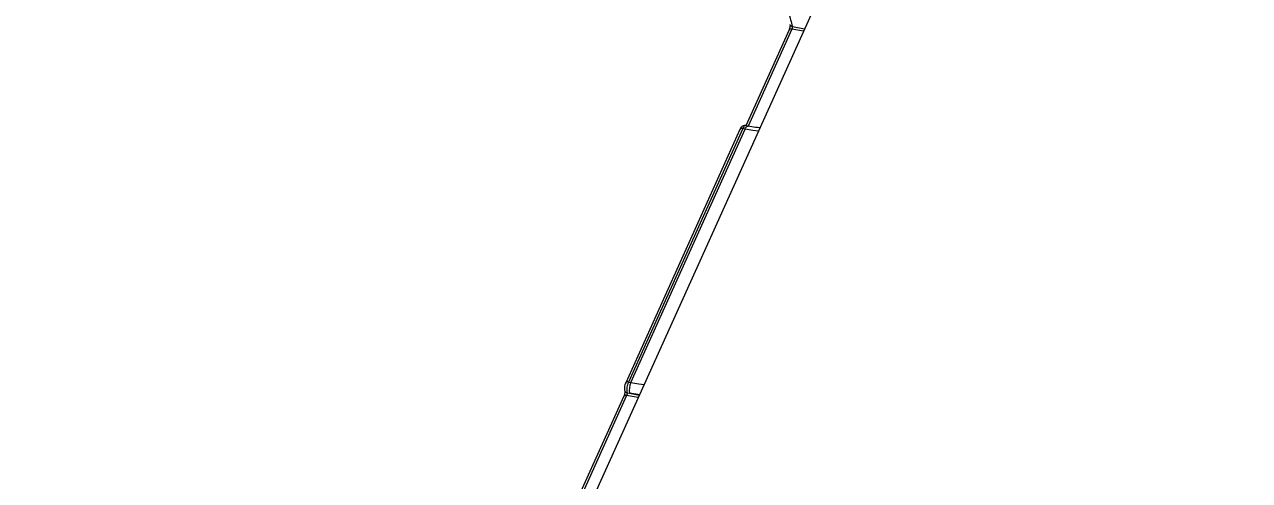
# Model space of a CAD drawing. Header units: millimetres. Extents: x -6523 to 7556, y -5559 to 6101.
# Drawn here: x -2150.7 to -1837.7, y 1594.8 to 1711.4 of the extents above; entities that cross this region are included whole.
import ezdxf

# ---------------------------------------------------------------- set-up
doc = ezdxf.new("R2010")
doc.units = ezdxf.units.MM
doc.layers.add('DIKOM_ОБЪЕКТ', color=7, linetype='Continuous')
doc.layers.add('DIKOM_РАЗМЕР_ЗОНА', color=7, linetype='Continuous')
doc.styles.add('style1', font='arial.ttf', dxfattribs={"width": 0.8})
doc.dimstyles.new('1-50', dxfattribs={"dimtxt": 300, "dimasz": 200, "dimexe": 100, "dimexo": 0, "dimgap": 100, "dimtad": 1, "dimtxsty": 'style1', "dimcen": 200, "dimclrd": 7, "dimclre": 7, "dimclrt": 7, "dimadec": 1, "dimazin": 2, "dimtfac": 1, "dimtmove": 0, "dimatfit": 2, "dimfxl": 0, "dimlwd": 25, "dimlwe": 18, "dimarcsym": 0})

# ---------------------------------------------------------------- blocks, each defined once
blk = doc.blocks.new('*D13')
at = {"layer": 'Defpoints', "color": 0, "transparency": 16777216}
for p in [(-2358.18, 6101.03), (4341.71, -4605.15), (7455.88, -4605.15)]:
    blk.add_point(p, dxfattribs=at)
at = {"layer": 'DIKOM_РАЗМЕР_ЗОНА', "color": 7, "lineweight": 18, "transparency": 16777216}
for p, q in [((-2358.18, 6101.03), (7555.88, 6101.03)), ((4341.71, -4605.15), (7555.88, -4605.15))]:
    blk.add_line(p, q, dxfattribs=at)
at = {"layer": 'DIKOM_РАЗМЕР_ЗОНА', "color": 7, "lineweight": 25, "transparency": 16777216}
blk.add_line((7455.88, 5701.03), (7455.88, -4205.15), dxfattribs=at)
at = {"layer": 'DIKOM_РАЗМЕР_ЗОНА', "color": 7, "transparency": 16777216}
for points in [[(7389.22, 5701.03), (7522.55, 5701.03), (7455.88, 6101.03)], [(7389.22, -4205.15), (7522.55, -4205.15), (7455.88, -4605.15)]]:
    blk.add_solid(points, dxfattribs=at)
at = {"layer": 'DIKOM_РАЗМЕР_ЗОНА', "color": 7, "transparency": 16777216, "insert": (7222.71, 375.61), "char_height": 300, "attachment_point": 5, "rotation": 90, "style": 'style1'}
blk.add_mtext('10700', dxfattribs=at)

msp = doc.modelspace()

# ---------------------------------------------------------------- linework, layer by layer
at = {"layer": 'DIKOM_ОБЪЕКТ', "color": 7, "linetype": 'Continuous', "lineweight": 15}
for p, q in [((-1920.67, 1778.446), (-2029.001, 1538.08)), ((-1955.355, 1710), (-1966.394, 1685.506)), ((-1954.643, 1710.191), (-1965.816, 1685.4)), ((-1951.679, 1709.642), (-1954.643, 1710.191)), ((-1954.517, 1710.873), (-1951.385, 1710.293)), ((-1967.904, 1684.559), (-1997.103, 1619.772)), ((-1967.192, 1684.75), (-1996.391, 1619.963)), ((-1995.787, 1619.852), (-1966.588, 1684.638)), ((-1966.588, 1684.638), (-1967.192, 1684.75)), ((-1965.826, 1685.401), (-1966.446, 1685.516)), ((-1996.391, 1619.963), (-1995.787, 1619.852)), ((-1997.57, 1616.332), (-2008.609, 1591.839)), ((-1996.858, 1616.523), (-2008.031, 1591.732)), ((-1993.894, 1615.975), (-1996.858, 1616.523)), ((-1996.732, 1617.205), (-1996.092, 1617.087)), ((-1996.092, 1617.087), (-1993.601, 1616.626))]:
    msp.add_line(p, q, dxfattribs=at)
at = {"layer": 'DIKOM_ОБЪЕКТ', "color": 7, "linetype": 'Continuous', "lineweight": 15, "flags": 128}
for points in [[(-1966.588, 1684.638), (-1966.443, 1684.92), (-1966.289, 1685.144), (-1966.13, 1685.303), (-1965.974, 1685.39), (-1965.828, 1685.401)], [(-1963.187, 1684.109), (-1964.577, 1684.301), (-1966.588, 1684.638)], [(-1995.787, 1619.852), (-1993.775, 1619.514), (-1992.385, 1619.322)], [(-1993.579, 1616.674), (-1993.98, 1616.733), (-1996.092, 1617.087)]]:
    msp.add_lwpolyline(points, dxfattribs=at)
at = {"layer": 'DIKOM_ОБЪЕКТ', "color": 7, "linetype": 'Continuous', "lineweight": 15}
for centre, radius, start, end in [((-1773.56, 1760.821), 187.723, 194.37747, 195.4308), ((-1954.867, 1709.602), 0.63, 69.15174, 140.83874), ((-1954.41, 1711.621), 0.756, 198.03764, 261.88091), ((-1967.416, 1684.161), 0.63, 69.18154, 140.81373), ((-1996.615, 1619.379), 0.626, 69.03002, 141.60959), ((-1991.784, 1618.011), 4.406, 155.3039, 192.1025), ((-1997.082, 1615.935), 0.629, 69.12263, 140.87264), ((-1996.626, 1617.952), 0.754, 198.07992, 261.96492)]:
    msp.add_arc(centre, radius, start, end, dxfattribs=at)
for points, knots in [([(-1955.127, 1711.381), (-1955.127, 1711.379), (-1955.126, 1711.375), (-1955.112, 1711.291), (-1955.107, 1711.141), (-1955.12, 1710.901), (-1955.166, 1710.595), (-1955.243, 1710.291), (-1955.316, 1710.083), (-1955.349, 1710.016), (-1955.355, 1710.005)], [0, 0, 0, 0, 0.0716747, 0.1683206, 0.2921828, 0.4396439, 0.6172006, 0.8058576, 0.9669007, 1, 1, 1, 1]), ([(-1954.517, 1710.873), (-1954.513, 1710.835), (-1954.506, 1710.761), (-1954.522, 1710.607), (-1954.555, 1710.441), (-1954.598, 1710.297), (-1954.63, 1710.221), (-1954.643, 1710.191)], [0, 0, 0, 0, 0.2156061, 0.4307458, 0.6453361, 0.8596858, 1, 1, 1, 1]), ([(-1966.45, 1685.498), (-1966.541, 1685.516), (-1966.757, 1685.557), (-1967.092, 1685.462), (-1967.407, 1685.274), (-1967.679, 1684.981), (-1967.832, 1684.734), (-1967.902, 1684.563), (-1967.904, 1684.557)], [0, 0, 0, 0, 0.1397417, 0.3334053, 0.5183709, 0.7149337, 0.9905497, 1, 1, 1, 1]), ([(-1966.447, 1685.507), (-1966.521, 1685.505), (-1966.676, 1685.502), (-1966.943, 1685.233), (-1967.109, 1684.911), (-1967.192, 1684.75)], [0, 0, 0, 0, 0.3134073, 0.6566611, 1, 1, 1, 1]), ([(-1962.812, 1684.941), (-1963.193, 1684.986), (-1964.181, 1685.101), (-1965.2, 1685.287), (-1965.826, 1685.401)], [0, 0, 0, 0, 0.3863008, 1, 1, 1, 1]), ([(-1997.099, 1619.764), (-1997.17, 1619.589), (-1997.317, 1619.228), (-1997.415, 1618.582), (-1997.443, 1618.076), (-1997.348, 1617.803), (-1997.321, 1617.724)], [0, 0, 0, 0, 0.270425, 0.5554202, 0.8723129, 1, 1, 1, 1]), ([(-1996.391, 1619.963), (-1996.441, 1619.843), (-1996.567, 1619.539), (-1996.721, 1618.957), (-1996.818, 1618.289), (-1996.831, 1617.661), (-1996.765, 1617.357), (-1996.732, 1617.205)], [0, 0, 0, 0, 0.14074288, 0.35544639, 0.57030332, 0.78519154, 1, 1, 1, 1]), ([(-1997.342, 1617.714), (-1997.342, 1617.712), (-1997.341, 1617.708), (-1997.328, 1617.623), (-1997.322, 1617.473), (-1997.335, 1617.234), (-1997.381, 1616.928), (-1997.458, 1616.623), (-1997.531, 1616.416), (-1997.564, 1616.349), (-1997.57, 1616.337)], [0, 0, 0, 0, 0.0717359, 0.16837539, 0.29222945, 0.43968087, 0.61722581, 0.80587036, 0.96690284, 1, 1, 1, 1]), ([(-1996.732, 1617.205), (-1996.728, 1617.168), (-1996.722, 1617.094), (-1996.737, 1616.939), (-1996.77, 1616.774), (-1996.813, 1616.629), (-1996.845, 1616.553), (-1996.858, 1616.523)], [0, 0, 0, 0, 0.2154779, 0.4307305, 0.6452993, 0.859584, 1, 1, 1, 1])]:
    msp.add_open_spline(points, degree=3, knots=knots, dxfattribs=at)

# ---------------------------------------------------------------- dimensions: what is measured, and where the dimension line sits
at = {"layer": 'DIKOM_РАЗМЕР_ЗОНА'}
dim = msp.add_linear_dim(base=(7455.882, -4605.145), p1=(-2358.182, 6101.03), p2=(4341.706, -4605.145), angle=90, text='10700', dimstyle='1-50', override={"dimasz": 400, "dimgap": 80}, dxfattribs=at)
dim.commit()
dim.dimension.update_dxf_attribs({"geometry": '*D13', "text_midpoint": (7455.882, 375.606), "dimtype": 160})

doc.saveas('drawing.dxf')
